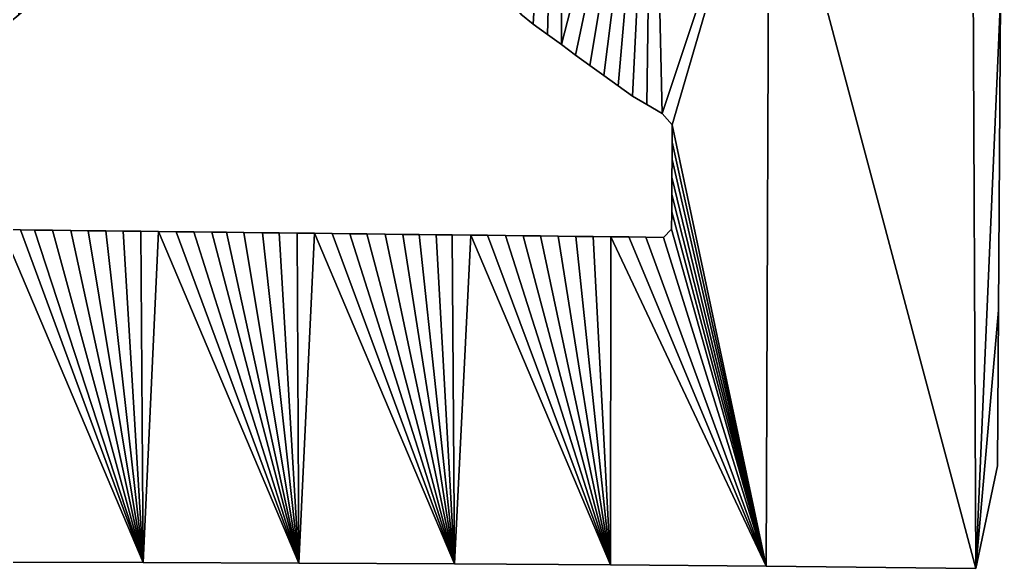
# Model space of a CAD drawing. Extents: x 9 to 1212, y 18 to 833.
# Drawn here: x 325.45 to 370.38, y 507.79 to 532.94 of the extents above; entities that cross this region are included whole.
import ezdxf

# ---------------------------------------------------------------- set-up
doc = ezdxf.new("R2010")
doc.units = 0
doc.header["$MEASUREMENT"] = 0
doc.layers.get('0').update_dxf_attribs({"linetype": 'CONTINUOUS'})

# ---------------------------------------------------------------- blocks, each defined once
blk = doc.blocks.new('GRUPO_1')
for p, q in [((361.79112, 86.40527), (361.82894, 93.54917)), ((361.79112, 86.40527, 15), (361.82894, 93.54917, 15)), ((340.43106, 92.36638), (339.85975, 92.82741)), ((340.43106, 92.36638, 15), (339.85975, 92.82741, 15)), ((341.08357, 91.89252), (340.43106, 92.36638)), ((341.08357, 91.89252, 15), (340.43106, 92.36638, 15)), ((340.43106, 92.36638), (340.43106, 92.36638, 15)), ((341.71899, 91.43106), (341.08357, 91.89252)), ((341.71899, 91.43106, 15), (341.08357, 91.89252, 15)), ((341.08357, 91.89252), (341.08357, 91.89252, 15)), ((342.37249, 90.95648), (341.71899, 91.43106)), ((342.37249, 90.95648, 15), (341.71899, 91.43106, 15)), ((341.71899, 91.43106), (341.71899, 91.43106, 15)), ((343.02635, 90.48164), (342.37249, 90.95648)), ((343.02635, 90.48164, 15), (342.37249, 90.95648, 15)), ((342.37249, 90.95648), (342.37249, 90.95648, 15)), ((343.66722, 90.01623), (343.02635, 90.48164)), ((343.66722, 90.01623, 15), (343.02635, 90.48164, 15)), ((343.02635, 90.48164), (343.02635, 90.48164, 15)), ((344.32483, 89.53867), (343.66722, 90.01623)), ((344.32483, 89.53867, 15), (343.66722, 90.01623, 15)), ((343.66722, 90.01623), (343.66722, 90.01623, 15)), ((344.9769, 89.06513), (344.32483, 89.53867)), ((344.9769, 89.06513, 15), (344.32483, 89.53867, 15)), ((344.32483, 89.53867), (344.32483, 89.53867, 15)), ((345.63894, 88.68278), (344.9769, 89.06513)), ((345.63894, 88.68278, 15), (344.9769, 89.06513, 15)), ((344.9769, 89.06513), (344.9769, 89.06513, 15)), ((346.33166, 88.28271), (345.63894, 88.68278)), ((346.33166, 88.28271, 15), (345.63894, 88.68278, 15)), ((345.63894, 88.68278), (345.63894, 88.68278, 15)), ((346.80037, 87.75864), (346.33166, 88.28271)), ((346.80037, 87.75864, 15), (346.33166, 88.28271, 15)), ((346.33166, 88.28271), (346.33166, 88.28271, 15)), ((346.79549, 86.96128), (346.80037, 87.75864)), ((346.79549, 86.96128, 15), (346.80037, 87.75864, 15)), ((346.80037, 87.75864), (346.80037, 87.75864, 15)), ((346.79008, 86.17128), (346.79549, 86.96128)), ((346.79008, 86.17128, 15), (346.79549, 86.96128, 15)), ((346.79549, 86.96128), (346.79549, 86.96128, 15)), ((361.74062, 79.26432), (361.79112, 86.40527)), ((361.74062, 79.26432, 15), (361.79112, 86.40527, 15)), ((361.79112, 86.40527), (361.79112, 86.40527, 15)), ((346.78495, 85.36444), (346.79008, 86.17128)), ((346.78495, 85.36444, 15), (346.79008, 86.17128, 15)), ((346.79008, 86.17128), (346.79008, 86.17128, 15)), ((346.77912, 84.56787), (346.78495, 85.36444)), ((346.77912, 84.56787, 15), (346.78495, 85.36444, 15)), ((346.78495, 85.36444), (346.78495, 85.36444, 15)), ((346.77323, 83.77323), (346.77912, 84.56787)), ((346.77323, 83.77323, 15), (346.77912, 84.56787, 15)), ((346.77912, 84.56787), (346.77912, 84.56787, 15)), ((346.767, 82.97677), (346.77323, 83.77323)), ((346.767, 82.97677, 15), (346.77323, 83.77323, 15)), ((346.77323, 83.77323), (346.77323, 83.77323, 15)), ((316.10205, 82.9532), (316.94098, 82.94339)), ((316.10205, 82.9532, 15), (316.94098, 82.94339, 15)), ((316.94098, 82.94339), (317.5898, 82.9358)), ((316.94098, 82.94339, 15), (317.5898, 82.9358, 15)), ((316.94098, 82.94339), (316.94098, 82.94339, 15)), ((317.5898, 82.9358), (318.4092, 82.92623)), ((317.5898, 82.9358, 15), (318.4092, 82.92623, 15)), ((317.5898, 82.9358), (317.5898, 82.9358, 15)), ((318.4092, 82.92623), (319.24907, 82.91641)), ((318.4092, 82.92623, 15), (319.24907, 82.91641, 15)), ((318.4092, 82.92623), (318.4092, 82.92623, 15)), ((319.24907, 82.91641), (320.03399, 82.90724)), ((319.24907, 82.91641, 15), (320.03399, 82.90724, 15)), ((319.24907, 82.91641), (319.24907, 82.91641, 15)), ((320.03399, 82.90724), (320.85282, 82.89767)), ((320.03399, 82.90724, 15), (320.85282, 82.89767, 15)), ((320.03399, 82.90724), (320.03399, 82.90724, 15)), ((320.85282, 82.89767), (321.65005, 82.88835)), ((320.85282, 82.89767, 15), (321.65005, 82.88835, 15)), ((320.85282, 82.89767), (320.85282, 82.89767, 15)), ((321.65005, 82.88835), (322.46066, 82.87888)), ((321.65005, 82.88835, 15), (322.46066, 82.87888, 15)), ((321.65005, 82.88835), (321.65005, 82.88835, 15)), ((322.46066, 82.87888), (323.26651, 82.86946)), ((322.46066, 82.87888, 15), (323.26651, 82.86946, 15)), ((322.46066, 82.87888), (322.46066, 82.87888, 15)), ((323.26651, 82.86946), (324.06928, 82.86008)), ((323.26651, 82.86946, 15), (324.06928, 82.86008, 15)), ((323.26651, 82.86946), (323.26651, 82.86946, 15)), ((324.06928, 82.86008), (324.87627, 82.85065)), ((324.06928, 82.86008, 15), (324.87627, 82.85065, 15)), ((324.06928, 82.86008), (324.06928, 82.86008, 15)), ((324.87627, 82.85065), (325.7092, 82.84091)), ((324.87627, 82.85065, 15), (325.7092, 82.84091, 15)), ((324.87627, 82.85065), (324.87627, 82.85065, 15)), ((325.7092, 82.84091), (326.38534, 82.83301)), ((325.7092, 82.84091, 15), (326.38534, 82.83301, 15)), ((325.7092, 82.84091), (325.7092, 82.84091, 15)), ((326.38534, 82.83301), (327.17761, 82.82377)), ((326.38534, 82.83301, 15), (327.17761, 82.82377, 15)), ((326.38534, 82.83301), (326.38534, 82.83301, 15)), ((327.17761, 82.82377), (328.02417, 82.81389)), ((327.17761, 82.82377, 15), (328.02417, 82.81389, 15)), ((327.17761, 82.82377), (327.17761, 82.82377, 15)), ((328.02417, 82.81389), (328.79132, 82.80493)), ((328.02417, 82.81389, 15), (328.79132, 82.80493, 15)), ((328.02417, 82.81389), (328.02417, 82.81389, 15)), ((328.79132, 82.80493), (329.61725, 82.79529)), ((328.79132, 82.80493, 15), (329.61725, 82.79529, 15)), ((328.79132, 82.80493), (328.79132, 82.80493, 15)), ((329.61725, 82.79529), (330.41037, 82.78603)), ((329.61725, 82.79529, 15), (330.41037, 82.78603, 15)), ((329.61725, 82.79529), (329.61725, 82.79529, 15)), ((330.41037, 82.78603), (331.21604, 82.77663)), ((330.41037, 82.78603, 15), (331.21604, 82.77663, 15)), ((330.41037, 82.78603), (330.41037, 82.78603, 15)), ((331.21604, 82.77663), (332.02927, 82.76714)), ((331.21604, 82.77663, 15), (332.02927, 82.76714, 15)), ((331.21604, 82.77663), (331.21604, 82.77663, 15)), ((332.02927, 82.76714), (332.81301, 82.75799)), ((332.02927, 82.76714, 15), (332.81301, 82.75799, 15)), ((332.02927, 82.76714), (332.02927, 82.76714, 15)), ((332.81301, 82.75799), (333.64625, 82.74827)), ((332.81301, 82.75799, 15), (333.64625, 82.74827, 15)), ((332.81301, 82.75799), (332.81301, 82.75799, 15)), ((333.64625, 82.74827), (334.46286, 82.73873)), ((333.64625, 82.74827, 15), (334.46286, 82.73873, 15)), ((333.64625, 82.74827), (333.64625, 82.74827, 15)), ((334.46286, 82.73873), (335.20466, 82.73008)), ((334.46286, 82.73873, 15), (335.20466, 82.73008, 15)), ((334.46286, 82.73873), (334.46286, 82.73873, 15)), ((335.20466, 82.73008), (335.98639, 82.72099)), ((335.20466, 82.73008, 15), (335.98639, 82.72099, 15)), ((335.20466, 82.73008), (335.20466, 82.73008, 15)), ((335.98639, 82.72099), (336.71307, 82.71253)), ((335.98639, 82.72099, 15), (336.71307, 82.71253, 15)), ((335.98639, 82.72099), (335.98639, 82.72099, 15)), ((336.71307, 82.71253), (337.57303, 82.70253)), ((336.71307, 82.71253, 15), (337.57303, 82.70253, 15)), ((336.71307, 82.71253), (336.71307, 82.71253, 15)), ((337.57303, 82.70253), (338.33881, 82.69363)), ((337.57303, 82.70253, 15), (338.33881, 82.69363, 15)), ((337.57303, 82.70253), (337.57303, 82.70253, 15)), ((338.33881, 82.69363), (339.1615, 82.68406)), ((338.33881, 82.69363, 15), (339.1615, 82.68406, 15)), ((338.33881, 82.69363), (338.33881, 82.69363, 15)), ((339.1615, 82.68406), (339.96607, 82.6747)), ((339.1615, 82.68406, 15), (339.96607, 82.6747, 15)), ((339.1615, 82.68406), (339.1615, 82.68406, 15)), ((339.96607, 82.6747), (340.76466, 82.66542)), ((339.96607, 82.6747, 15), (340.76466, 82.66542, 15)), ((339.96607, 82.6747), (339.96607, 82.6747, 15)), ((346.39626, 82.59992), (346.767, 82.97677)), ((346.39626, 82.59992, 15), (346.767, 82.97677, 15)), ((346.767, 82.97677), (346.767, 82.97677, 15)), ((340.76466, 82.66542), (341.56696, 82.65609)), ((340.76466, 82.66542, 15), (341.56696, 82.65609, 15)), ((340.76466, 82.66542), (340.76466, 82.66542, 15)), ((341.56696, 82.65609), (342.38719, 82.64655)), ((341.56696, 82.65609, 15), (342.38719, 82.64655, 15)), ((341.56696, 82.65609), (341.56696, 82.65609, 15)), ((342.38719, 82.64655), (343.18176, 82.63731)), ((342.38719, 82.64655, 15), (343.18176, 82.63731, 15)), ((342.38719, 82.64655), (342.38719, 82.64655, 15)), ((343.18176, 82.63731), (343.98814, 82.62793)), ((343.18176, 82.63731, 15), (343.98814, 82.62793, 15)), ((343.18176, 82.63731), (343.18176, 82.63731, 15)), ((343.98814, 82.62793), (344.81154, 82.61835)), ((343.98814, 82.62793, 15), (344.81154, 82.61835, 15)), ((343.98814, 82.62793), (343.98814, 82.62793, 15)), ((344.81154, 82.61835), (345.59102, 82.60929)), ((344.81154, 82.61835, 15), (345.59102, 82.60929, 15)), ((344.81154, 82.61835), (344.81154, 82.61835, 15)), ((345.59102, 82.60929), (346.39626, 82.59992)), ((345.59102, 82.60929, 15), (346.39626, 82.59992, 15)), ((345.59102, 82.60929), (345.59102, 82.60929, 15)), ((346.39626, 82.59992), (346.39626, 82.59992, 15)), ((361.69957, 72.12833), (361.74062, 79.26432)), ((361.69957, 72.12833, 15), (361.74062, 79.26432, 15)), ((361.74062, 79.26432), (361.74062, 79.26432, 15)), ((360.70536, 67.43193), (361.69957, 72.12833)), ((360.70536, 67.43193, 15), (361.69957, 72.12833, 15)), ((361.69957, 72.12833), (361.69957, 72.12833, 15)), ((315.41658, 67.72419), (322.55379, 67.70473)), ((315.41658, 67.72419, 15), (322.55379, 67.70473, 15)), ((322.55379, 67.70473), (329.69039, 67.6762)), ((322.55379, 67.70473, 15), (329.69039, 67.6762, 15)), ((322.55379, 67.70473), (322.55379, 67.70473, 15)), ((329.69039, 67.6762), (336.8284, 67.63797)), ((329.69039, 67.6762, 15), (336.8284, 67.63797, 15)), ((329.69039, 67.6762), (329.69039, 67.6762, 15)), ((336.8284, 67.63797), (343.96406, 67.58946)), ((336.8284, 67.63797, 15), (343.96406, 67.58946, 15)), ((336.8284, 67.63797), (336.8284, 67.63797, 15)), ((343.96406, 67.58946), (351.10299, 67.53005)), ((343.96406, 67.58946, 15), (351.10299, 67.53005, 15)), ((343.96406, 67.58946), (343.96406, 67.58946, 15)), ((351.10299, 67.53005), (360.70536, 67.43193)), ((351.10299, 67.53005, 15), (360.70536, 67.43193, 15)), ((351.10299, 67.53005), (351.10299, 67.53005, 15)), ((360.70536, 67.43193), (360.70536, 67.43193, 15))]:
    blk.add_line(p, q)
mesh = blk.add_polyface()
corners = [(277.8499, 138.93439), (278.01869, 155.8344), (279.17668, 137.79734), (279.62442, 152.74618), (280.52315, 136.6905), (280.89713, 149.48225), (282.21757, 135.37577), (281.40021, 147.80056), (281.80458, 146.12864), (282.12371, 144.4187), (282.35484, 142.67248), (282.526, 138.03589), (282.49521, 140.89172), (293.6373, 139.02788), (293.75318, 154.72557), (293.97214, 137.32474), (294.36939, 157.1254), (294.35311, 135.65195), (294.78019, 133.98182), (295.35014, 160.01684), (295.27013, 132.23803), (295.78644, 130.53225), (296.62417, 162.95558), (296.31937, 128.86531), (296.85919, 127.23802), (297.01534, 162.26749), (297.39615, 125.6512), (297.43429, 160.87638), (297.98482, 123.915), (298.52546, 157.58482), (298.55914, 122.18467), (299.14337, 155.93538), (299.08675, 120.51217), (299.55256, 118.89879), (299.79925, 154.34371), (299.95217, 117.29826), (300.5254, 152.75247), (300.30545, 115.43035), (300.4813, 113.66309), (300.82443, 84.12704), (301.30815, 151.20813), (301.57523, 84.38771), (302.16131, 149.68826), (302.31975, 84.65661), (303.06889, 148.21665), (303.80125, 85.2239), (304.04753, 146.75546), (304.54965, 85.5275), (305.04515, 145.36403), (305.29023, 85.83972), (306.11988, 143.9443), (306.74684, 86.48987), (307.1682, 142.61545), (307.46231, 86.8277), (308.2924, 141.23303), (308.8736, 87.53248), (309.58783, 139.67663), (309.5908, 87.91143), (310.68296, 138.49053), (310.99295, 88.69638), (311.86544, 137.3696), (312.35001, 89.51702), (313.10855, 136.1433), (313.66887, 90.37935), (314.32286, 134.89142), (314.33607, 90.84272), (315.50648, 133.61195), (315.62753, 91.79801), (316.65701, 132.30286), (316.85932, 92.79098), (317.77174, 130.96185), (318.04795, 93.83908), (318.84793, 129.58577)]
mesh.append_faces([[corners[k] for k in face] for face in [(11, 10, 12)]], dxfattribs={"vtx0": -1})
mesh.append_faces([[corners[k] for k in face] for face in [(0, 1, 2), (2, 3, 4), (4, 5, 6), (6, 10, 11), (13, 14, 15), (15, 16, 17), (17, 16, 18), (18, 19, 20), (20, 19, 21), (21, 22, 23), (23, 22, 24), (24, 25, 26), (26, 27, 28), (28, 29, 30), (30, 31, 32), (32, 31, 33), (33, 34, 35), (35, 36, 37), (37, 36, 38)]], dxfattribs={"vtx0": -1, "vtx1": -1})
mesh.append_faces([[corners[k] for k in face] for face in [(6, 5, 7), (6, 7, 8), (6, 8, 9), (6, 9, 10), (33, 31, 34), (35, 34, 36), (39, 36, 40), (41, 40, 42), (43, 42, 44), (45, 44, 46), (47, 46, 48), (49, 48, 50), (51, 50, 52), (53, 52, 54), (55, 54, 56), (57, 56, 58), (59, 58, 60), (61, 60, 62), (63, 62, 64), (65, 64, 66), (67, 66, 68), (69, 68, 70), (71, 70, 72)]], dxfattribs={"vtx0": -1, "vtx2": -1})
mesh = blk.add_polyface()
corners = [(278.01869, 155.8344, 15), (277.8499, 138.93439, 15), (279.17668, 137.79734, 15), (279.62442, 152.74618, 15), (280.52315, 136.6905, 15), (280.89713, 149.48225, 15), (282.21757, 135.37577, 15), (281.40021, 147.80056, 15), (281.80458, 146.12864, 15), (282.12371, 144.4187, 15), (282.35484, 142.67248, 15), (282.526, 138.03589, 15), (282.49521, 140.89172, 15), (300.5254, 152.75247, 15), (300.82443, 84.12704, 15), (301.30815, 151.20813, 15), (301.57523, 84.38771, 15), (302.16131, 149.68826, 15), (302.31975, 84.65661, 15), (303.06889, 148.21665, 15), (303.80125, 85.2239, 15), (304.04753, 146.75546, 15), (304.54965, 85.5275, 15), (305.04515, 145.36403, 15), (305.29023, 85.83972, 15), (306.11988, 143.9443, 15), (306.74684, 86.48987, 15), (307.1682, 142.61545, 15), (307.46231, 86.8277, 15), (308.2924, 141.23303, 15), (308.8736, 87.53248, 15), (309.58783, 139.67663, 15), (309.5908, 87.91143, 15), (310.68296, 138.49053, 15), (310.99295, 88.69638, 15), (311.86544, 137.3696, 15), (312.35001, 89.51702, 15), (313.10855, 136.1433, 15), (313.66887, 90.37935, 15), (314.32286, 134.89142, 15), (314.33607, 90.84272, 15), (315.50648, 133.61195, 15), (315.62753, 91.79801, 15), (316.65701, 132.30286, 15), (316.85932, 92.79098, 15), (317.77174, 130.96185, 15), (318.04795, 93.83908, 15), (318.84793, 129.58577, 15), (293.75318, 154.72557, 15), (293.6373, 139.02788, 15), (293.97214, 137.32474, 15), (294.36939, 157.1254, 15), (294.35311, 135.65195, 15), (294.78019, 133.98182, 15), (295.35014, 160.01684, 15), (295.27013, 132.23803, 15), (295.78644, 130.53225, 15), (296.62417, 162.95558, 15), (296.31937, 128.86531, 15), (296.85919, 127.23802, 15), (297.01534, 162.26749, 15), (297.39615, 125.6512, 15), (297.43429, 160.87638, 15), (297.98482, 123.915, 15), (298.52546, 157.58482, 15), (298.55914, 122.18467, 15), (299.14337, 155.93538, 15), (299.08675, 120.51217, 15), (299.55256, 118.89879, 15), (299.79925, 154.34371, 15), (299.95217, 117.29826, 15), (300.30545, 115.43035, 15), (300.4813, 113.66309, 15)]
mesh.append_faces([[corners[k] for k in face] for face in [(10, 11, 12)]], dxfattribs={"vtx0": -1})
mesh.append_faces([[corners[k] for k in face] for face in [(5, 6, 7), (7, 6, 8), (8, 6, 9), (9, 6, 10), (13, 14, 15), (15, 16, 17), (17, 18, 19), (19, 20, 21), (21, 22, 23), (23, 24, 25), (25, 26, 27), (27, 28, 29), (29, 30, 31), (31, 32, 33), (33, 34, 35), (35, 36, 37), (37, 38, 39), (39, 40, 41), (41, 42, 43), (43, 44, 45), (45, 46, 47), (66, 68, 69), (69, 70, 13)]], dxfattribs={"vtx0": -1, "vtx1": -1})
mesh.append_faces([[corners[k] for k in face] for face in [(0, 1, 2), (3, 2, 4), (5, 4, 6), (10, 6, 11), (48, 49, 50), (51, 50, 52), (51, 52, 53), (54, 53, 55), (54, 55, 56), (57, 56, 58), (57, 58, 59), (60, 59, 61), (62, 61, 63), (64, 63, 65), (66, 65, 67), (66, 67, 68), (69, 68, 70), (13, 70, 71), (13, 71, 72)]], dxfattribs={"vtx0": -1, "vtx2": -1})
mesh = blk.add_polyface()
corners = [(308.27926, 67.73517), (301.71022, 83.12161), (302.5294, 83.11202), (303.32676, 83.10268), (304.1315, 83.09326), (304.94431, 83.08375), (305.73648, 83.07447), (306.56345, 83.06479), (307.32458, 83.05588), (308.16261, 83.04607), (308.83034, 83.03826), (315.41658, 67.72419), (309.6496, 83.02868), (310.47788, 83.01899), (311.28007, 83.0096), (312.08935, 83.00014), (312.89041, 82.99077), (313.70329, 82.98126), (314.50213, 82.97192), (315.31897, 82.96236), (316.10205, 82.9532), (322.55379, 67.70473), (316.94098, 82.94339), (303.80125, 85.2239), (304.04753, 146.75546), (304.54965, 85.5275), (305.04515, 145.36403), (305.29023, 85.83972), (306.11988, 143.9443), (306.02272, 86.16053), (306.74684, 86.48987), (307.1682, 142.61545), (307.46231, 86.8277), (308.2924, 141.23303), (308.16886, 87.17397), (308.8736, 87.53248), (309.58783, 139.67663), (309.5908, 87.91143), (310.68296, 138.49053), (310.29735, 88.29942), (310.99295, 88.69638), (311.86544, 137.3696), (311.67728, 89.10227), (312.35001, 89.51702), (313.10855, 136.1433), (313.01084, 89.9406), (313.66887, 90.37935), (314.32286, 134.89142), (314.33607, 90.84272), (315.50648, 133.61195), (314.98907, 91.31563), (315.62753, 91.79801), (316.65701, 132.30286), (316.25107, 92.28982), (316.85932, 92.79098), (317.77174, 130.96185), (317.45192, 93.30144), (318.04795, 93.83908), (318.84793, 129.58577), (318.63569, 94.39549)]
mesh.append_faces([[corners[k] for k in face] for face in [(0, 10, 11), (11, 20, 21), (23, 24, 25), (25, 26, 27), (27, 28, 29), (29, 28, 30), (30, 31, 32), (32, 33, 34), (34, 33, 35), (35, 36, 37), (37, 38, 39), (39, 38, 40), (40, 41, 42), (42, 41, 43), (43, 44, 45), (45, 44, 46), (46, 47, 48), (48, 49, 50), (50, 49, 51), (51, 52, 53), (53, 52, 54), (54, 55, 56), (56, 55, 57), (57, 58, 59)]], dxfattribs={"vtx0": -1, "vtx1": -1})
mesh.append_faces([[corners[k] for k in face] for face in [(0, 1, 2), (0, 2, 3), (0, 3, 4), (0, 4, 5), (0, 5, 6), (0, 6, 7), (0, 7, 8), (0, 8, 9), (0, 9, 10), (11, 10, 12), (11, 12, 13), (11, 13, 14), (11, 14, 15), (11, 15, 16), (11, 16, 17), (11, 17, 18), (11, 18, 19), (11, 19, 20), (21, 20, 22)]], dxfattribs={"vtx0": -1, "vtx2": -1})
mesh = blk.add_polyface()
corners = [(304.04753, 146.75546, 15), (303.80125, 85.2239, 15), (304.54965, 85.5275, 15), (305.04515, 145.36403, 15), (305.29023, 85.83972, 15), (306.11988, 143.9443, 15), (306.02272, 86.16053, 15), (306.74684, 86.48987, 15), (307.1682, 142.61545, 15), (307.46231, 86.8277, 15), (308.2924, 141.23303, 15), (308.16886, 87.17397, 15), (308.8736, 87.53248, 15), (309.58783, 139.67663, 15), (309.5908, 87.91143, 15), (310.68296, 138.49053, 15), (310.29735, 88.29942, 15), (310.99295, 88.69638, 15), (311.86544, 137.3696, 15), (311.67728, 89.10227, 15), (312.35001, 89.51702, 15), (313.10855, 136.1433, 15), (313.01084, 89.9406, 15), (313.66887, 90.37935, 15), (314.32286, 134.89142, 15), (314.33607, 90.84272, 15), (315.50648, 133.61195, 15), (314.98907, 91.31563, 15), (315.62753, 91.79801, 15), (316.65701, 132.30286, 15), (316.25107, 92.28982, 15), (316.85932, 92.79098, 15), (317.77174, 130.96185, 15), (317.45192, 93.30144, 15), (318.04795, 93.83908, 15), (318.84793, 129.58577, 15), (318.63569, 94.39549, 15), (301.71022, 83.12161, 15), (308.27926, 67.73517, 15), (302.5294, 83.11202, 15), (303.32676, 83.10268, 15), (304.1315, 83.09326, 15), (304.94431, 83.08375, 15), (305.73648, 83.07447, 15), (306.56345, 83.06479, 15), (307.32458, 83.05588, 15), (308.16261, 83.04607, 15), (308.83034, 83.03826, 15), (315.41658, 67.72419, 15), (309.6496, 83.02868, 15), (310.47788, 83.01899, 15), (311.28007, 83.0096, 15), (312.08935, 83.00014, 15), (312.89041, 82.99077, 15), (313.70329, 82.98126, 15), (314.50213, 82.97192, 15), (315.31897, 82.96236, 15), (316.10205, 82.9532, 15), (322.55379, 67.70473, 15), (316.94098, 82.94339, 15)]
mesh.append_faces([[corners[k] for k in face] for face in [(37, 38, 39), (39, 38, 40), (40, 38, 41), (41, 38, 42), (42, 38, 43), (43, 38, 44), (44, 38, 45), (45, 38, 46), (46, 38, 47), (47, 48, 49), (49, 48, 50), (50, 48, 51), (51, 48, 52), (52, 48, 53), (53, 48, 54), (54, 48, 55), (55, 48, 56), (56, 48, 57), (57, 58, 59)]], dxfattribs={"vtx0": -1, "vtx1": -1})
mesh.append_faces([[corners[k] for k in face] for face in [(0, 1, 2), (3, 2, 4), (5, 4, 6), (5, 6, 7), (8, 7, 9), (10, 9, 11), (10, 11, 12), (13, 12, 14), (15, 14, 16), (15, 16, 17), (18, 17, 19), (18, 19, 20), (21, 20, 22), (21, 22, 23), (24, 23, 25), (26, 25, 27), (26, 27, 28), (29, 28, 30), (29, 30, 31), (32, 31, 33), (32, 33, 34), (35, 34, 36), (47, 38, 48), (57, 48, 58)]], dxfattribs={"vtx0": -1, "vtx2": -1})
mesh = blk.add_polyface()
corners = [(333.59027, 99.0055), (333.86907, 140.35815), (334.12253, 98.4041), (334.69134, 133.20835), (334.65456, 97.80297), (335.19333, 97.19422), (336.09957, 126.24157), (335.70605, 96.6149), (336.25692, 96.09405), (338.34658, 119.47403), (336.85941, 95.54779), (337.46198, 95.00144), (338.05306, 94.46552), (338.6539, 93.92074), (341.64755, 113.12404), (339.25591, 93.3749), (339.85975, 92.82741), (340.43106, 92.36638), (341.08357, 91.89252), (341.71899, 91.43106), (345.89158, 107.6818), (342.37249, 90.95648), (343.02635, 90.48164), (343.66722, 90.01623), (344.32483, 89.53867), (344.9769, 89.06513), (345.63894, 88.68278), (346.33166, 88.28271), (351.23875, 102.98158), (346.80037, 87.75864), (351.10299, 67.53005), (360.70536, 67.43193), (360.57204, 97.74286), (361.82894, 93.54917), (361.74062, 79.26432), (361.79112, 86.40527), (346.767, 82.97677), (346.77323, 83.77323), (346.77912, 84.56787), (346.78495, 85.36444), (346.79008, 86.17128), (346.79549, 86.96128), (318.63569, 94.39549), (318.84793, 129.58577), (319.2049, 94.96197), (319.8784, 128.17651), (319.75514, 95.53843), (320.28601, 96.12482), (320.40702, 127.82711), (320.79706, 96.72105)]
mesh.append_faces([[corners[k] for k in face] for face in [(34, 33, 35)]], dxfattribs={"vtx0": -1})
mesh.append_faces([[corners[k] for k in face] for face in [(0, 1, 2), (2, 3, 4), (4, 3, 5), (5, 6, 7), (7, 6, 8), (8, 9, 10), (10, 9, 11), (11, 9, 12), (12, 9, 13), (13, 14, 15), (15, 14, 16), (16, 14, 17), (17, 14, 18), (18, 14, 19), (19, 20, 21), (21, 20, 22), (22, 20, 23), (23, 20, 24), (24, 20, 25), (25, 20, 26), (26, 20, 27), (27, 28, 29), (30, 28, 31), (42, 43, 44), (44, 45, 46), (46, 45, 47), (47, 48, 49)]], dxfattribs={"vtx0": -1, "vtx1": -1})
mesh.append_faces([[corners[k] for k in face] for face in [(29, 28, 30), (31, 33, 34)]], dxfattribs={"vtx0": -1, "vtx1": -1, "vtx2": -1})
mesh.append_faces([[corners[k] for k in face] for face in [(8, 6, 9), (13, 9, 14), (19, 14, 20), (27, 20, 28), (31, 28, 32), (31, 32, 33), (30, 36, 37), (30, 37, 38), (30, 38, 39), (30, 39, 40), (30, 40, 41), (30, 41, 29), (47, 45, 48)]], dxfattribs={"vtx0": -1, "vtx2": -1})
mesh = blk.add_polyface()
corners = [(318.84793, 129.58577, 15), (318.63569, 94.39549, 15), (319.2049, 94.96197, 15), (319.8784, 128.17651, 15), (319.75514, 95.53843, 15), (320.28601, 96.12482, 15), (320.40702, 127.82711, 15), (320.79706, 96.72105, 15), (346.767, 82.97677, 15), (351.10299, 67.53005, 15), (346.77323, 83.77323, 15), (346.77912, 84.56787, 15), (346.78495, 85.36444, 15), (346.79008, 86.17128, 15), (346.79549, 86.96128, 15), (346.80037, 87.75864, 15), (333.86907, 140.35815, 15), (333.59027, 99.0055, 15), (334.12253, 98.4041, 15), (334.69134, 133.20835, 15), (334.65456, 97.80297, 15), (335.19333, 97.19422, 15), (336.09957, 126.24157, 15), (335.70605, 96.6149, 15), (336.25692, 96.09405, 15), (338.34658, 119.47403, 15), (336.85941, 95.54779, 15), (337.46198, 95.00144, 15), (338.05306, 94.46552, 15), (338.6539, 93.92074, 15), (341.64755, 113.12404, 15), (339.25591, 93.3749, 15), (339.85975, 92.82741, 15), (340.43106, 92.36638, 15), (341.08357, 91.89252, 15), (341.71899, 91.43106, 15), (345.89158, 107.6818, 15), (342.37249, 90.95648, 15), (343.02635, 90.48164, 15), (343.66722, 90.01623, 15), (344.32483, 89.53867, 15), (344.9769, 89.06513, 15), (345.63894, 88.68278, 15), (346.33166, 88.28271, 15), (351.23875, 102.98158, 15), (360.70536, 67.43193, 15), (360.57204, 97.74286, 15), (361.82894, 93.54917, 15), (361.74062, 79.26432, 15), (361.79112, 86.40527, 15)]
mesh.append_faces([[corners[k] for k in face] for face in [(47, 48, 49)]], dxfattribs={"vtx0": -1})
mesh.append_faces([[corners[k] for k in face] for face in [(3, 5, 6), (8, 9, 10), (10, 9, 11), (11, 9, 12), (12, 9, 13), (13, 9, 14), (14, 9, 15), (22, 24, 25), (25, 29, 30), (30, 35, 36), (36, 43, 44), (44, 45, 46), (46, 45, 47)]], dxfattribs={"vtx0": -1, "vtx1": -1})
mesh.append_faces([[corners[k] for k in face] for face in [(44, 15, 9), (47, 45, 48)]], dxfattribs={"vtx0": -1, "vtx1": -1, "vtx2": -1})
mesh.append_faces([[corners[k] for k in face] for face in [(0, 1, 2), (3, 2, 4), (3, 4, 5), (6, 5, 7), (16, 17, 18), (19, 18, 20), (19, 20, 21), (22, 21, 23), (22, 23, 24), (25, 24, 26), (25, 26, 27), (25, 27, 28), (25, 28, 29), (30, 29, 31), (30, 31, 32), (30, 32, 33), (30, 33, 34), (30, 34, 35), (36, 35, 37), (36, 37, 38), (36, 38, 39), (36, 39, 40), (36, 40, 41), (36, 41, 42), (36, 42, 43), (44, 43, 15), (44, 9, 45)]], dxfattribs={"vtx0": -1, "vtx2": -1})
mesh = blk.add_polyface()
corners = [(361.82894, 93.54917), (361.79112, 86.40527, 15), (361.79112, 86.40527), (361.82894, 93.54917, 15)]
mesh.append_faces([[corners[k] for k in face] for face in [(0, 1, 2), (1, 0, 3)]], dxfattribs={"vtx0": -1})
mesh = blk.add_polyface()
corners = [(340.43106, 92.36638, 15), (339.85975, 92.82741), (340.43106, 92.36638), (339.85975, 92.82741, 15)]
mesh.append_faces([[corners[k] for k in face] for face in [(0, 1, 2), (1, 0, 3)]], dxfattribs={"vtx0": -1})
mesh = blk.add_polyface()
corners = [(341.08357, 91.89252, 15), (340.43106, 92.36638), (341.08357, 91.89252), (340.43106, 92.36638, 15)]
mesh.append_faces([[corners[k] for k in face] for face in [(0, 1, 2), (1, 0, 3)]], dxfattribs={"vtx0": -1})
mesh = blk.add_polyface()
corners = [(341.71899, 91.43106, 15), (341.08357, 91.89252), (341.71899, 91.43106), (341.08357, 91.89252, 15)]
mesh.append_faces([[corners[k] for k in face] for face in [(0, 1, 2), (1, 0, 3)]], dxfattribs={"vtx0": -1})
mesh = blk.add_polyface()
corners = [(342.37249, 90.95648, 15), (341.71899, 91.43106), (342.37249, 90.95648), (341.71899, 91.43106, 15)]
mesh.append_faces([[corners[k] for k in face] for face in [(0, 1, 2), (1, 0, 3)]], dxfattribs={"vtx0": -1})
mesh = blk.add_polyface()
corners = [(343.02635, 90.48164, 15), (342.37249, 90.95648), (343.02635, 90.48164), (342.37249, 90.95648, 15)]
mesh.append_faces([[corners[k] for k in face] for face in [(0, 1, 2), (1, 0, 3)]], dxfattribs={"vtx0": -1})
mesh = blk.add_polyface()
corners = [(343.66722, 90.01623, 15), (343.02635, 90.48164), (343.66722, 90.01623), (343.02635, 90.48164, 15)]
mesh.append_faces([[corners[k] for k in face] for face in [(0, 1, 2), (1, 0, 3)]], dxfattribs={"vtx0": -1})
mesh = blk.add_polyface()
corners = [(344.32483, 89.53867, 15), (343.66722, 90.01623), (344.32483, 89.53867), (343.66722, 90.01623, 15)]
mesh.append_faces([[corners[k] for k in face] for face in [(0, 1, 2), (1, 0, 3)]], dxfattribs={"vtx0": -1})
mesh = blk.add_polyface()
corners = [(344.9769, 89.06513, 15), (344.32483, 89.53867), (344.9769, 89.06513), (344.32483, 89.53867, 15)]
mesh.append_faces([[corners[k] for k in face] for face in [(0, 1, 2), (1, 0, 3)]], dxfattribs={"vtx0": -1})
mesh = blk.add_polyface()
corners = [(345.63894, 88.68278, 15), (344.9769, 89.06513), (345.63894, 88.68278), (344.9769, 89.06513, 15)]
mesh.append_faces([[corners[k] for k in face] for face in [(0, 1, 2), (1, 0, 3)]], dxfattribs={"vtx0": -1})
mesh = blk.add_polyface()
corners = [(346.33166, 88.28271, 15), (345.63894, 88.68278), (346.33166, 88.28271), (345.63894, 88.68278, 15)]
mesh.append_faces([[corners[k] for k in face] for face in [(0, 1, 2), (1, 0, 3)]], dxfattribs={"vtx0": -1})
mesh = blk.add_polyface()
corners = [(346.33166, 88.28271, 15), (346.80037, 87.75864), (346.80037, 87.75864, 15), (346.33166, 88.28271)]
mesh.append_faces([[corners[k] for k in face] for face in [(0, 1, 2), (1, 0, 3)]], dxfattribs={"vtx0": -1})
mesh = blk.add_polyface()
corners = [(346.80037, 87.75864, 15), (346.79549, 86.96128), (346.79549, 86.96128, 15), (346.80037, 87.75864)]
mesh.append_faces([[corners[k] for k in face] for face in [(0, 1, 2), (1, 0, 3)]], dxfattribs={"vtx0": -1})
mesh = blk.add_polyface()
corners = [(346.79549, 86.96128, 15), (346.79008, 86.17128), (346.79008, 86.17128, 15), (346.79549, 86.96128)]
mesh.append_faces([[corners[k] for k in face] for face in [(0, 1, 2), (1, 0, 3)]], dxfattribs={"vtx0": -1})
mesh = blk.add_polyface()
corners = [(361.79112, 86.40527), (361.74062, 79.26432, 15), (361.74062, 79.26432), (361.79112, 86.40527, 15)]
mesh.append_faces([[corners[k] for k in face] for face in [(0, 1, 2), (1, 0, 3)]], dxfattribs={"vtx0": -1})
mesh = blk.add_polyface()
corners = [(346.79008, 86.17128, 15), (346.78495, 85.36444), (346.78495, 85.36444, 15), (346.79008, 86.17128)]
mesh.append_faces([[corners[k] for k in face] for face in [(0, 1, 2), (1, 0, 3)]], dxfattribs={"vtx0": -1})
mesh = blk.add_polyface()
corners = [(346.78495, 85.36444, 15), (346.77912, 84.56787), (346.77912, 84.56787, 15), (346.78495, 85.36444)]
mesh.append_faces([[corners[k] for k in face] for face in [(0, 1, 2), (1, 0, 3)]], dxfattribs={"vtx0": -1})
mesh = blk.add_polyface()
corners = [(346.77912, 84.56787, 15), (346.77323, 83.77323), (346.77323, 83.77323, 15), (346.77912, 84.56787)]
mesh.append_faces([[corners[k] for k in face] for face in [(0, 1, 2), (1, 0, 3)]], dxfattribs={"vtx0": -1})
mesh = blk.add_polyface()
corners = [(346.77323, 83.77323, 15), (346.767, 82.97677), (346.767, 82.97677, 15), (346.77323, 83.77323)]
mesh.append_faces([[corners[k] for k in face] for face in [(0, 1, 2), (1, 0, 3)]], dxfattribs={"vtx0": -1})
mesh = blk.add_polyface()
corners = [(316.10205, 82.9532, 15), (316.94098, 82.94339), (316.10205, 82.9532), (316.94098, 82.94339, 15)]
mesh.append_faces([[corners[k] for k in face] for face in [(0, 1, 2), (1, 0, 3)]], dxfattribs={"vtx0": -1})
mesh = blk.add_polyface()
corners = [(360.70536, 67.43193), (361.74062, 79.26432), (361.69957, 72.12833), (322.55379, 67.70473), (316.94098, 82.94339), (317.5898, 82.9358), (318.4092, 82.92623), (319.24907, 82.91641), (320.03399, 82.90724), (320.85282, 82.89767), (321.65005, 82.88835), (322.46066, 82.87888), (323.26651, 82.86946), (329.69039, 67.6762), (324.06928, 82.86008), (324.87627, 82.85065), (325.7092, 82.84091), (326.38534, 82.83301), (327.17761, 82.82377), (328.02417, 82.81389), (328.79132, 82.80493), (329.61725, 82.79529), (330.41037, 82.78603), (336.8284, 67.63797), (331.21604, 82.77663), (332.02927, 82.76714), (332.81301, 82.75799), (333.64625, 82.74827), (334.46286, 82.73873), (335.20466, 82.73008), (335.98639, 82.72099), (336.71307, 82.71253), (337.57303, 82.70253), (343.96406, 67.58946), (338.33881, 82.69363), (339.1615, 82.68406), (339.96607, 82.6747), (340.76466, 82.66542), (341.56696, 82.65609), (342.38719, 82.64655), (343.18176, 82.63731), (343.98814, 82.62793), (351.10299, 67.53005), (344.81154, 82.61835), (345.59102, 82.60929), (346.39626, 82.59992), (346.767, 82.97677)]
mesh.append_faces([[corners[k] for k in face] for face in [(0, 1, 2)]], dxfattribs={"vtx0": -1})
mesh.append_faces([[corners[k] for k in face] for face in [(3, 12, 13), (13, 22, 23), (23, 32, 33), (33, 41, 42)]], dxfattribs={"vtx0": -1, "vtx1": -1})
mesh.append_faces([[corners[k] for k in face] for face in [(3, 4, 5), (3, 5, 6), (3, 6, 7), (3, 7, 8), (3, 8, 9), (3, 9, 10), (3, 10, 11), (3, 11, 12), (13, 12, 14), (13, 14, 15), (13, 15, 16), (13, 16, 17), (13, 17, 18), (13, 18, 19), (13, 19, 20), (13, 20, 21), (13, 21, 22), (23, 22, 24), (23, 24, 25), (23, 25, 26), (23, 26, 27), (23, 27, 28), (23, 28, 29), (23, 29, 30), (23, 30, 31), (23, 31, 32), (33, 32, 34), (33, 34, 35), (33, 35, 36), (33, 36, 37), (33, 37, 38), (33, 38, 39), (33, 39, 40), (33, 40, 41), (42, 41, 43), (42, 43, 44), (42, 44, 45), (42, 45, 46)]], dxfattribs={"vtx0": -1, "vtx2": -1})
mesh = blk.add_polyface()
corners = [(316.94098, 82.94339, 15), (322.55379, 67.70473, 15), (317.5898, 82.9358, 15), (318.4092, 82.92623, 15), (319.24907, 82.91641, 15), (320.03399, 82.90724, 15), (320.85282, 82.89767, 15), (321.65005, 82.88835, 15), (322.46066, 82.87888, 15), (323.26651, 82.86946, 15), (329.69039, 67.6762, 15), (324.06928, 82.86008, 15), (324.87627, 82.85065, 15), (325.7092, 82.84091, 15), (326.38534, 82.83301, 15), (327.17761, 82.82377, 15), (328.02417, 82.81389, 15), (328.79132, 82.80493, 15), (329.61725, 82.79529, 15), (330.41037, 82.78603, 15), (336.8284, 67.63797, 15), (331.21604, 82.77663, 15), (332.02927, 82.76714, 15), (332.81301, 82.75799, 15), (333.64625, 82.74827, 15), (334.46286, 82.73873, 15), (335.20466, 82.73008, 15), (335.98639, 82.72099, 15), (336.71307, 82.71253, 15), (337.57303, 82.70253, 15), (343.96406, 67.58946, 15), (338.33881, 82.69363, 15), (339.1615, 82.68406, 15), (339.96607, 82.6747, 15), (340.76466, 82.66542, 15), (341.56696, 82.65609, 15), (342.38719, 82.64655, 15), (343.18176, 82.63731, 15), (343.98814, 82.62793, 15), (351.10299, 67.53005, 15), (344.81154, 82.61835, 15), (345.59102, 82.60929, 15), (346.39626, 82.59992, 15), (346.767, 82.97677, 15), (361.74062, 79.26432, 15), (360.70536, 67.43193, 15), (361.69957, 72.12833, 15)]
mesh.append_faces([[corners[k] for k in face] for face in [(44, 45, 46)]], dxfattribs={"vtx0": -1})
mesh.append_faces([[corners[k] for k in face] for face in [(0, 1, 2), (2, 1, 3), (3, 1, 4), (4, 1, 5), (5, 1, 6), (6, 1, 7), (7, 1, 8), (8, 1, 9), (9, 10, 11), (11, 10, 12), (12, 10, 13), (13, 10, 14), (14, 10, 15), (15, 10, 16), (16, 10, 17), (17, 10, 18), (18, 10, 19), (19, 20, 21), (21, 20, 22), (22, 20, 23), (23, 20, 24), (24, 20, 25), (25, 20, 26), (26, 20, 27), (27, 20, 28), (28, 20, 29), (29, 30, 31), (31, 30, 32), (32, 30, 33), (33, 30, 34), (34, 30, 35), (35, 30, 36), (36, 30, 37), (37, 30, 38), (38, 39, 40), (40, 39, 41), (41, 39, 42), (42, 39, 43)]], dxfattribs={"vtx0": -1, "vtx1": -1})
mesh.append_faces([[corners[k] for k in face] for face in [(9, 1, 10), (19, 10, 20), (29, 20, 30), (38, 30, 39)]], dxfattribs={"vtx0": -1, "vtx2": -1})
mesh = blk.add_polyface()
corners = [(316.94098, 82.94339, 15), (317.5898, 82.9358), (316.94098, 82.94339), (317.5898, 82.9358, 15)]
mesh.append_faces([[corners[k] for k in face] for face in [(0, 1, 2), (1, 0, 3)]], dxfattribs={"vtx0": -1})
mesh = blk.add_polyface()
corners = [(317.5898, 82.9358, 15), (318.4092, 82.92623), (317.5898, 82.9358), (318.4092, 82.92623, 15)]
mesh.append_faces([[corners[k] for k in face] for face in [(0, 1, 2), (1, 0, 3)]], dxfattribs={"vtx0": -1})
mesh = blk.add_polyface()
corners = [(318.4092, 82.92623, 15), (319.24907, 82.91641), (318.4092, 82.92623), (319.24907, 82.91641, 15)]
mesh.append_faces([[corners[k] for k in face] for face in [(0, 1, 2), (1, 0, 3)]], dxfattribs={"vtx0": -1})
mesh = blk.add_polyface()
corners = [(319.24907, 82.91641, 15), (320.03399, 82.90724), (319.24907, 82.91641), (320.03399, 82.90724, 15)]
mesh.append_faces([[corners[k] for k in face] for face in [(0, 1, 2), (1, 0, 3)]], dxfattribs={"vtx0": -1})
mesh = blk.add_polyface()
corners = [(320.03399, 82.90724, 15), (320.85282, 82.89767), (320.03399, 82.90724), (320.85282, 82.89767, 15)]
mesh.append_faces([[corners[k] for k in face] for face in [(0, 1, 2), (1, 0, 3)]], dxfattribs={"vtx0": -1})
mesh = blk.add_polyface()
corners = [(320.85282, 82.89767, 15), (321.65005, 82.88835), (320.85282, 82.89767), (321.65005, 82.88835, 15)]
mesh.append_faces([[corners[k] for k in face] for face in [(0, 1, 2), (1, 0, 3)]], dxfattribs={"vtx0": -1})
mesh = blk.add_polyface()
corners = [(321.65005, 82.88835, 15), (322.46066, 82.87888), (321.65005, 82.88835), (322.46066, 82.87888, 15)]
mesh.append_faces([[corners[k] for k in face] for face in [(0, 1, 2), (1, 0, 3)]], dxfattribs={"vtx0": -1})
mesh = blk.add_polyface()
corners = [(322.46066, 82.87888, 15), (323.26651, 82.86946), (322.46066, 82.87888), (323.26651, 82.86946, 15)]
mesh.append_faces([[corners[k] for k in face] for face in [(0, 1, 2), (1, 0, 3)]], dxfattribs={"vtx0": -1})
mesh = blk.add_polyface()
corners = [(323.26651, 82.86946, 15), (324.06928, 82.86008), (323.26651, 82.86946), (324.06928, 82.86008, 15)]
mesh.append_faces([[corners[k] for k in face] for face in [(0, 1, 2), (1, 0, 3)]], dxfattribs={"vtx0": -1})
mesh = blk.add_polyface()
corners = [(324.06928, 82.86008, 15), (324.87627, 82.85065), (324.06928, 82.86008), (324.87627, 82.85065, 15)]
mesh.append_faces([[corners[k] for k in face] for face in [(0, 1, 2), (1, 0, 3)]], dxfattribs={"vtx0": -1})
mesh = blk.add_polyface()
corners = [(324.87627, 82.85065, 15), (325.7092, 82.84091), (324.87627, 82.85065), (325.7092, 82.84091, 15)]
mesh.append_faces([[corners[k] for k in face] for face in [(0, 1, 2), (1, 0, 3)]], dxfattribs={"vtx0": -1})
mesh = blk.add_polyface()
corners = [(325.7092, 82.84091, 15), (326.38534, 82.83301), (325.7092, 82.84091), (326.38534, 82.83301, 15)]
mesh.append_faces([[corners[k] for k in face] for face in [(0, 1, 2), (1, 0, 3)]], dxfattribs={"vtx0": -1})
mesh = blk.add_polyface()
corners = [(326.38534, 82.83301, 15), (327.17761, 82.82377), (326.38534, 82.83301), (327.17761, 82.82377, 15)]
mesh.append_faces([[corners[k] for k in face] for face in [(0, 1, 2), (1, 0, 3)]], dxfattribs={"vtx0": -1})
mesh = blk.add_polyface()
corners = [(327.17761, 82.82377, 15), (328.02417, 82.81389), (327.17761, 82.82377), (328.02417, 82.81389, 15)]
mesh.append_faces([[corners[k] for k in face] for face in [(0, 1, 2), (1, 0, 3)]], dxfattribs={"vtx0": -1})
mesh = blk.add_polyface()
corners = [(328.02417, 82.81389, 15), (328.79132, 82.80493), (328.02417, 82.81389), (328.79132, 82.80493, 15)]
mesh.append_faces([[corners[k] for k in face] for face in [(0, 1, 2), (1, 0, 3)]], dxfattribs={"vtx0": -1})
mesh = blk.add_polyface()
corners = [(328.79132, 82.80493, 15), (329.61725, 82.79529), (328.79132, 82.80493), (329.61725, 82.79529, 15)]
mesh.append_faces([[corners[k] for k in face] for face in [(0, 1, 2), (1, 0, 3)]], dxfattribs={"vtx0": -1})
mesh = blk.add_polyface()
corners = [(329.61725, 82.79529, 15), (330.41037, 82.78603), (329.61725, 82.79529), (330.41037, 82.78603, 15)]
mesh.append_faces([[corners[k] for k in face] for face in [(0, 1, 2), (1, 0, 3)]], dxfattribs={"vtx0": -1})
mesh = blk.add_polyface()
corners = [(330.41037, 82.78603, 15), (331.21604, 82.77663), (330.41037, 82.78603), (331.21604, 82.77663, 15)]
mesh.append_faces([[corners[k] for k in face] for face in [(0, 1, 2), (1, 0, 3)]], dxfattribs={"vtx0": -1})
mesh = blk.add_polyface()
corners = [(331.21604, 82.77663, 15), (332.02927, 82.76714), (331.21604, 82.77663), (332.02927, 82.76714, 15)]
mesh.append_faces([[corners[k] for k in face] for face in [(0, 1, 2), (1, 0, 3)]], dxfattribs={"vtx0": -1})
mesh = blk.add_polyface()
corners = [(332.02927, 82.76714, 15), (332.81301, 82.75799), (332.02927, 82.76714), (332.81301, 82.75799, 15)]
mesh.append_faces([[corners[k] for k in face] for face in [(0, 1, 2), (1, 0, 3)]], dxfattribs={"vtx0": -1})
mesh = blk.add_polyface()
corners = [(332.81301, 82.75799, 15), (333.64625, 82.74827), (332.81301, 82.75799), (333.64625, 82.74827, 15)]
mesh.append_faces([[corners[k] for k in face] for face in [(0, 1, 2), (1, 0, 3)]], dxfattribs={"vtx0": -1})
mesh = blk.add_polyface()
corners = [(333.64625, 82.74827, 15), (334.46286, 82.73873), (333.64625, 82.74827), (334.46286, 82.73873, 15)]
mesh.append_faces([[corners[k] for k in face] for face in [(0, 1, 2), (1, 0, 3)]], dxfattribs={"vtx0": -1})
mesh = blk.add_polyface()
corners = [(334.46286, 82.73873, 15), (335.20466, 82.73008), (334.46286, 82.73873), (335.20466, 82.73008, 15)]
mesh.append_faces([[corners[k] for k in face] for face in [(0, 1, 2), (1, 0, 3)]], dxfattribs={"vtx0": -1})
mesh = blk.add_polyface()
corners = [(335.20466, 82.73008, 15), (335.98639, 82.72099), (335.20466, 82.73008), (335.98639, 82.72099, 15)]
mesh.append_faces([[corners[k] for k in face] for face in [(0, 1, 2), (1, 0, 3)]], dxfattribs={"vtx0": -1})
mesh = blk.add_polyface()
corners = [(335.98639, 82.72099, 15), (336.71307, 82.71253), (335.98639, 82.72099), (336.71307, 82.71253, 15)]
mesh.append_faces([[corners[k] for k in face] for face in [(0, 1, 2), (1, 0, 3)]], dxfattribs={"vtx0": -1})
mesh = blk.add_polyface()
corners = [(336.71307, 82.71253, 15), (337.57303, 82.70253), (336.71307, 82.71253), (337.57303, 82.70253, 15)]
mesh.append_faces([[corners[k] for k in face] for face in [(0, 1, 2), (1, 0, 3)]], dxfattribs={"vtx0": -1})
mesh = blk.add_polyface()
corners = [(337.57303, 82.70253, 15), (338.33881, 82.69363), (337.57303, 82.70253), (338.33881, 82.69363, 15)]
mesh.append_faces([[corners[k] for k in face] for face in [(0, 1, 2), (1, 0, 3)]], dxfattribs={"vtx0": -1})
mesh = blk.add_polyface()
corners = [(338.33881, 82.69363, 15), (339.1615, 82.68406), (338.33881, 82.69363), (339.1615, 82.68406, 15)]
mesh.append_faces([[corners[k] for k in face] for face in [(0, 1, 2), (1, 0, 3)]], dxfattribs={"vtx0": -1})
mesh = blk.add_polyface()
corners = [(339.1615, 82.68406, 15), (339.96607, 82.6747), (339.1615, 82.68406), (339.96607, 82.6747, 15)]
mesh.append_faces([[corners[k] for k in face] for face in [(0, 1, 2), (1, 0, 3)]], dxfattribs={"vtx0": -1})
mesh = blk.add_polyface()
corners = [(339.96607, 82.6747, 15), (340.76466, 82.66542), (339.96607, 82.6747), (340.76466, 82.66542, 15)]
mesh.append_faces([[corners[k] for k in face] for face in [(0, 1, 2), (1, 0, 3)]], dxfattribs={"vtx0": -1})
mesh = blk.add_polyface()
corners = [(346.767, 82.97677, 15), (346.39626, 82.59992), (346.39626, 82.59992, 15), (346.767, 82.97677)]
mesh.append_faces([[corners[k] for k in face] for face in [(0, 1, 2), (1, 0, 3)]], dxfattribs={"vtx0": -1})
mesh = blk.add_polyface()
corners = [(340.76466, 82.66542, 15), (341.56696, 82.65609), (340.76466, 82.66542), (341.56696, 82.65609, 15)]
mesh.append_faces([[corners[k] for k in face] for face in [(0, 1, 2), (1, 0, 3)]], dxfattribs={"vtx0": -1})
mesh = blk.add_polyface()
corners = [(341.56696, 82.65609, 15), (342.38719, 82.64655), (341.56696, 82.65609), (342.38719, 82.64655, 15)]
mesh.append_faces([[corners[k] for k in face] for face in [(0, 1, 2), (1, 0, 3)]], dxfattribs={"vtx0": -1})
mesh = blk.add_polyface()
corners = [(342.38719, 82.64655, 15), (343.18176, 82.63731), (342.38719, 82.64655), (343.18176, 82.63731, 15)]
mesh.append_faces([[corners[k] for k in face] for face in [(0, 1, 2), (1, 0, 3)]], dxfattribs={"vtx0": -1})
mesh = blk.add_polyface()
corners = [(343.18176, 82.63731, 15), (343.98814, 82.62793), (343.18176, 82.63731), (343.98814, 82.62793, 15)]
mesh.append_faces([[corners[k] for k in face] for face in [(0, 1, 2), (1, 0, 3)]], dxfattribs={"vtx0": -1})
mesh = blk.add_polyface()
corners = [(343.98814, 82.62793, 15), (344.81154, 82.61835), (343.98814, 82.62793), (344.81154, 82.61835, 15)]
mesh.append_faces([[corners[k] for k in face] for face in [(0, 1, 2), (1, 0, 3)]], dxfattribs={"vtx0": -1})
mesh = blk.add_polyface()
corners = [(344.81154, 82.61835, 15), (345.59102, 82.60929), (344.81154, 82.61835), (345.59102, 82.60929, 15)]
mesh.append_faces([[corners[k] for k in face] for face in [(0, 1, 2), (1, 0, 3)]], dxfattribs={"vtx0": -1})
mesh = blk.add_polyface()
corners = [(345.59102, 82.60929, 15), (346.39626, 82.59992), (345.59102, 82.60929), (346.39626, 82.59992, 15)]
mesh.append_faces([[corners[k] for k in face] for face in [(0, 1, 2), (1, 0, 3)]], dxfattribs={"vtx0": -1})
mesh = blk.add_polyface()
corners = [(361.74062, 79.26432), (361.69957, 72.12833, 15), (361.69957, 72.12833), (361.74062, 79.26432, 15)]
mesh.append_faces([[corners[k] for k in face] for face in [(0, 1, 2), (1, 0, 3)]], dxfattribs={"vtx0": -1})
mesh = blk.add_polyface()
corners = [(361.69957, 72.12833), (360.70536, 67.43193, 15), (360.70536, 67.43193), (361.69957, 72.12833, 15)]
mesh.append_faces([[corners[k] for k in face] for face in [(0, 1, 2), (1, 0, 3)]], dxfattribs={"vtx0": -1})
mesh = blk.add_polyface()
corners = [(322.55379, 67.70473, 15), (315.41658, 67.72419), (322.55379, 67.70473), (315.41658, 67.72419, 15)]
mesh.append_faces([[corners[k] for k in face] for face in [(0, 1, 2), (1, 0, 3)]], dxfattribs={"vtx0": -1})
mesh = blk.add_polyface()
corners = [(329.69039, 67.6762, 15), (322.55379, 67.70473), (329.69039, 67.6762), (322.55379, 67.70473, 15)]
mesh.append_faces([[corners[k] for k in face] for face in [(0, 1, 2), (1, 0, 3)]], dxfattribs={"vtx0": -1})
mesh = blk.add_polyface()
corners = [(336.8284, 67.63797, 15), (329.69039, 67.6762), (336.8284, 67.63797), (329.69039, 67.6762, 15)]
mesh.append_faces([[corners[k] for k in face] for face in [(0, 1, 2), (1, 0, 3)]], dxfattribs={"vtx0": -1})
mesh = blk.add_polyface()
corners = [(343.96406, 67.58946, 15), (336.8284, 67.63797), (343.96406, 67.58946), (336.8284, 67.63797, 15)]
mesh.append_faces([[corners[k] for k in face] for face in [(0, 1, 2), (1, 0, 3)]], dxfattribs={"vtx0": -1})
mesh = blk.add_polyface()
corners = [(351.10299, 67.53005, 15), (343.96406, 67.58946), (351.10299, 67.53005), (343.96406, 67.58946, 15)]
mesh.append_faces([[corners[k] for k in face] for face in [(0, 1, 2), (1, 0, 3)]], dxfattribs={"vtx0": -1})
mesh = blk.add_polyface()
corners = [(360.70536, 67.43193, 15), (351.10299, 67.53005), (360.70536, 67.43193), (351.10299, 67.53005, 15)]
mesh.append_faces([[corners[k] for k in face] for face in [(0, 1, 2), (1, 0, 3)]], dxfattribs={"vtx0": -1})

msp = doc.modelspace()

# ---------------------------------------------------------------- block references
msp.add_blockref('GRUPO_1', (8.548, 440.359))

doc.saveas('drawing.dxf')
